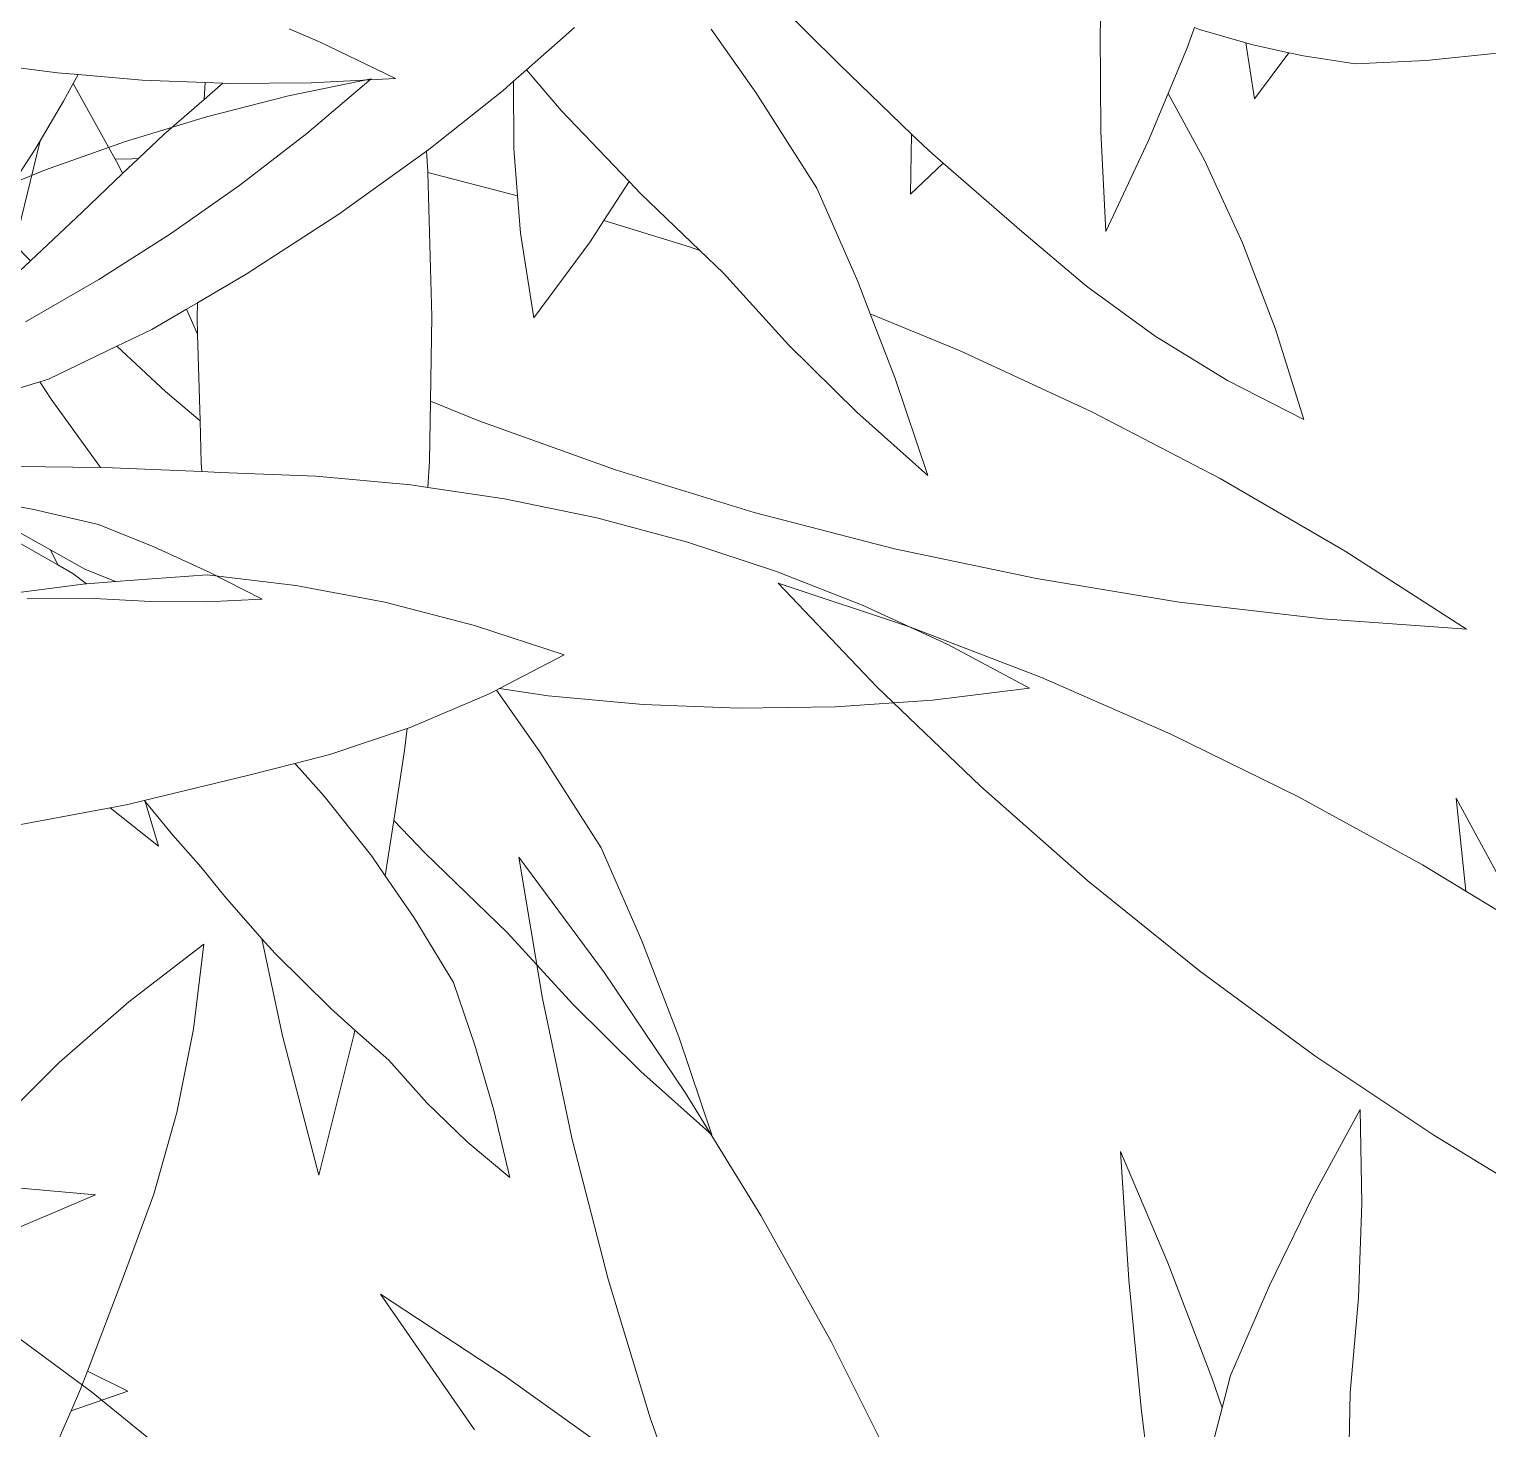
# Model space of a CAD drawing. Header units: millimetres. Extents: x 18 to 174501, y 22 to 24571.
# Drawn here: x 22442.6 to 22641.6, y 14295.8 to 14486.7 of the extents above; entities that cross this region are included whole.
import ezdxf

# ---------------------------------------------------------------- set-up
doc = ezdxf.new("R2010")
doc.units = ezdxf.units.MM
doc.header["$MEASUREMENT"] = 0
doc.layers.add('Edges', color=7, linetype='Continuous', lineweight=18)

# ---------------------------------------------------------------- blocks, each defined once
blk = doc.blocks.new('BAMBOOPLAN')
at = {"layer": 'Edges'}
for p, q in [((1.4223, 10.3662), (1.2809, 10.2823)), ((1.4223, 10.3662), (1.3385, 10.2248)), ((1.2809, 10.2823), (1.1432, 10.1918)), ((1.3385, 10.2248), (1.2481, 10.087)), ((1.1432, 10.1918), (1.0095, 10.0949)), ((1.0095, 10.0949), (0.8802, 9.9919)), ((1.2481, 10.087), (1.1513, 9.9532)), ((0.8802, 9.9919), (0.7556, 9.883)), ((1.1513, 9.9532), (1.0484, 9.8238)), ((1.0484, 9.8238), (0.9397, 9.6991)), ((3.8795, 9.7316), (4.0924, 9.5366)), ((3.8795, 9.7316), (3.9569, 9.566)), ((2.4932, 9.696), (2.7655, 9.6992)), ((2.7655, 9.6992), (3.039, 9.6898)), ((2.4932, 9.696), (2.7415, 9.5679)), ((3.039, 9.6898), (3.313, 9.668)), ((3.313, 9.668), (3.5869, 9.6337)), ((3.5869, 9.6337), (3.8599, 9.587)), ((3.8599, 9.587), (3.9569, 9.566)), ((2.7415, 9.5679), (2.9953, 9.4506)), ((3.9569, 9.566), (4.0924, 9.5366)), ((2.9953, 9.4506), (3.254, 9.3446)), ((1.0746, 9.3583), (0.9466, 9.3391)), ((1.2034, 9.3718), (1.0746, 9.3583)), ((1.3194, 9.3659), (1.2034, 9.3718)), ((1.436, 9.3548), (1.3194, 9.3659)), ((1.5527, 9.3384), (1.436, 9.3548)), ((1.5527, 9.3384), (1.452, 9.2982)), ((3.254, 9.3446), (3.5168, 9.25)), ((1.452, 9.2982), (1.3485, 9.2631)), ((1.3485, 9.2631), (1.2424, 9.2332)), ((3.5168, 9.25), (3.7833, 9.1671)), ((1.2424, 9.2332), (1.1192, 9.1895)), ((3.7833, 9.1671), (4.0526, 9.0962)), ((3.901, 9.0969), (3.869, 8.9061)), ((3.901, 9.0969), (3.9636, 8.9247)), ((4.0526, 9.0962), (4.2113, 9.0618)), ((2.1897, 9.0267), (2.421, 8.868)), ((2.1897, 9.0267), (2.3231, 8.7809)), ((3.869, 8.9061), (3.8456, 8.7149)), ((3.9636, 8.9247), (4.0175, 8.7484)), ((2.421, 8.868), (2.6459, 8.699)), ((3.4857, 8.867), (3.5828, 8.6356)), ((3.4857, 8.867), (3.6439, 8.6916)), ((2.3231, 8.7809), (2.4676, 8.5403)), ((4.0175, 8.7484), (4.0627, 8.5686)), ((3.8456, 8.7149), (3.8309, 8.5238)), ((2.6459, 8.699), (2.8638, 8.52)), ((3.6439, 8.6916), (3.798, 8.5079)), ((1.6644, 8.6657), (1.5629, 8.512)), ((1.6644, 8.6657), (1.6992, 8.5026)), ((3.5828, 8.6356), (3.687, 8.407)), ((4.0627, 8.5686), (4.1301, 8.3587)), ((2.4676, 8.5403), (2.6228, 8.3055)), ((1.5629, 8.512), (1.473, 8.3555)), ((2.8638, 8.52), (3.0743, 8.3315)), ((3.798, 8.5079), (3.8361, 8.4592)), ((3.8309, 8.5238), (3.8361, 8.4592)), ((1.6992, 8.5026), (1.7214, 8.3383)), ((3.8361, 8.4592), (3.848, 8.3089)), ((3.687, 8.407), (3.7978, 8.1818)), ((1.473, 8.3555), (1.3952, 8.1964)), ((1.7214, 8.3383), (1.7309, 8.1733)), ((2.6228, 8.3055), (2.7883, 8.077)), ((3.0743, 8.3315), (3.2767, 8.134)), ((1.7309, 8.1733), (1.7278, 8.0078)), ((1.6242, 8.135), (1.4345, 8.0876)), ((1.6242, 8.135), (1.4801, 8.0048)), ((2.2127, 8.1332), (2.4921, 8.0622)), ((2.2127, 8.1332), (2.4724, 7.943)), ((2.4921, 8.0622), (2.7733, 7.9789)), ((2.7883, 8.077), (2.8998, 7.9362)), ((1.7278, 8.0078), (1.7214, 7.8051)), ((1.8086, 7.7938), (1.7163, 7.7215)), ((1.7214, 7.8051), (1.7202, 7.7677)), ((1.8086, 7.7938), (1.7214, 7.8051)), ((1.7202, 7.7677), (1.7163, 7.7215)), ((1.7163, 7.7215), (1.7002, 7.5281)), ((8.1946, -2.9494), (8.3208, -2.8913)), ((8.0654, -3.0008), (8.1946, -2.9494)), ((7.9653, -3.0193), (8.0654, -3.0008)), ((7.7458, -3.0783), (7.7466, -3.0363)), ((7.7466, -3.0363), (7.7569, -3.0365)), ((7.7569, -3.0365), (7.8508, -3.0318)), ((7.8508, -3.0318), (7.8624, -3.0312)), ((7.9027, -3.1295), (7.8508, -3.0318)), ((7.8624, -3.0312), (7.9364, -3.0227)), ((7.9027, -3.1295), (7.9364, -3.0227)), ((7.9364, -3.0227), (7.9653, -3.0193)), ((7.5755, -3.1045), (7.5626, -3.0618)), ((7.7398, -3.1748), (7.7458, -3.0783)), ((7.6402, -3.2883), (7.5755, -3.1045)), ((7.7336, -3.2739), (7.7398, -3.1748)), ((7.8494, -3.2746), (7.7398, -3.1748)), ((7.1168, -3.3307), (6.8658, -3.2095)), ((7.7128, -3.4684), (7.6402, -3.2883)), ((7.7128, -3.4684), (7.7336, -3.2739)), ((7.9718, -3.4025), (7.8494, -3.2746)), ((6.9791, -3.4353), (6.8565, -3.3467)), ((7.2928, -3.4125), (7.1168, -3.3307)), ((7.3289, -3.5239), (7.2928, -3.4125)), ((7.3349, -3.432), (7.2928, -3.4125)), ((8.0879, -3.5407), (7.9718, -3.4025)), ((6.6038, -3.4303), (6.5421, -3.5394)), ((7.1526, -3.5727), (6.9791, -3.4353)), ((7.3696, -3.446), (7.3349, -3.432)), ((7.3289, -3.5239), (7.3696, -3.446)), ((7.5577, -3.5218), (7.3696, -3.446)), ((7.712, -3.5818), (7.5577, -3.5218)), ((6.5421, -3.5394), (6.5256, -3.5684)), ((6.6327, -3.5924), (6.5421, -3.5394)), ((8.1972, -3.689), (8.0879, -3.5407)), ((6.5256, -3.5684), (6.5122, -3.592)), ((6.5688, -3.6921), (6.5256, -3.5684)), ((7.2874, -3.7186), (7.1526, -3.5727)), ((7.8702, -3.6297), (7.712, -3.5818)), ((6.5122, -3.592), (6.4129, -3.7478)), ((6.8025, -3.6798), (6.6327, -3.5924)), ((6.1428, -3.6194), (6.0786, -3.6149)), ((6.3061, -3.6384), (6.1428, -3.6194)), ((6.3061, -3.6384), (6.1537, -3.7001)), ((8.0321, -3.6655), (7.8702, -3.6297)), ((8.1972, -3.689), (8.0321, -3.6655)), ((6.6058, -3.7767), (6.5688, -3.6921)), ((6.7808, -3.7677), (6.8025, -3.6798)), ((6.8317, -3.6949), (6.8025, -3.6798)), ((6.9768, -3.762), (6.8317, -3.6949)), ((6.1537, -3.7001), (5.9983, -3.7548)), ((7.3309, -3.7702), (7.2874, -3.7186)), ((6.4094, -3.7528), (6.288, -3.9242)), ((6.4129, -3.7478), (6.4094, -3.7528)), ((6.4249, -3.7889), (6.4094, -3.7528)), ((5.9583, -3.7669), (5.8402, -3.8025)), ((5.9912, -3.757), (5.9583, -3.7669)), ((5.967, -3.7987), (5.9583, -3.7669)), ((5.9912, -3.757), (5.967, -3.7987)), ((5.9983, -3.7548), (5.9912, -3.757)), ((6.6058, -3.7767), (6.4257, -3.791)), ((6.6353, -3.844), (6.6058, -3.7767)), ((6.7689, -3.8155), (6.7808, -3.7677)), ((6.9551, -3.7618), (6.7808, -3.7677)), ((6.9768, -3.762), (6.9551, -3.7618)), ((7.0345, -3.7887), (6.9768, -3.762)), ((7.5205, -3.7809), (7.3309, -3.7702)), ((7.4165, -3.8715), (7.3309, -3.7702)), ((7.8016, -3.8096), (7.5205, -3.7809)), ((5.8402, -3.8025), (5.7188, -3.8332)), ((5.967, -3.7987), (5.9151, -3.8883)), ((6.4257, -3.791), (6.4249, -3.7889)), ((6.5246, -4.0537), (6.4257, -3.791)), ((7.2, -3.8791), (7.0345, -3.7887)), ((8.0807, -3.851), (7.8016, -3.8096)), ((5.7188, -3.8332), (5.68, -3.8431)), ((5.7155, -3.8524), (5.7188, -3.8332)), ((6.7136, -3.9912), (6.7689, -3.8155)), ((5.68, -3.8431), (5.5179, -3.8763)), ((5.7089, -3.8916), (5.7155, -3.8524)), ((5.8405, -3.9653), (5.7155, -3.8524)), ((6.7136, -3.9912), (6.6353, -3.844)), ((8.3572, -3.905), (8.0807, -3.851)), ((5.6908, -3.9794), (5.7089, -3.8916)), ((5.9151, -3.8883), (5.8835, -3.9492)), ((7.3685, -3.9599), (7.2, -3.8791)), ((7.5396, -4.0311), (7.4165, -3.8715)), ((6.288, -3.9242), (6.1557, -4.0938)), ((8.6304, -3.9715), (8.3572, -3.905)), ((5.8835, -3.9492), (5.8636, -3.9874)), ((5.8835, -3.9492), (5.8723, -3.9541)), ((5.687, -3.998), (5.6908, -3.9794)), ((5.7105, -4.1873), (5.6908, -3.9794)), ((5.8723, -3.9541), (5.8405, -3.9653)), ((5.8486, -3.9726), (5.8405, -3.9653)), ((5.8636, -3.9874), (5.8486, -3.9726)), ((7.5396, -4.0311), (7.3685, -3.9599)), ((8.6304, -3.9715), (8.3588, -4.0441)), ((5.6328, -4.214), (5.687, -3.998)), ((5.8636, -3.9874), (5.8134, -4.0839)), ((6.5757, -4.2106), (6.5246, -4.0537)), ((8.3588, -4.0441), (8.0837, -4.1045)), ((5.8134, -4.0839), (5.7491, -4.2066)), ((6.1557, -4.0938), (6.0837, -4.1777)), ((8.0837, -4.1045), (7.8055, -4.1523)), ((7.8055, -4.1523), (7.5251, -4.1874)), ((6.0837, -4.1777), (6.0679, -4.1962)), ((6.0927, -4.2053), (6.0837, -4.1777)), ((5.7491, -4.2066), (5.7105, -4.1873)), ((5.7491, -4.2066), (5.7153, -4.2711)), ((6.0679, -4.1962), (6.0165, -4.2561)), ((6.104, -4.2352), (6.0679, -4.1962)), ((6.104, -4.2352), (6.0927, -4.2053)), ((7.5251, -4.1874), (7.2432, -4.2098)), ((6.1636, -4.3936), (6.104, -4.2352)), ((6.6774, -4.2163), (6.5757, -4.2106)), ((6.6123, -4.3227), (6.5757, -4.2106)), ((6.9604, -4.2195), (6.6774, -4.2163)), ((7.2432, -4.2098), (6.9604, -4.2195)), ((6.0165, -4.2561), (5.963, -4.3091)), ((5.963, -4.3091), (5.8578, -4.4132)), ((6.0816, -4.3616), (5.963, -4.3091)), ((6.6257, -4.3713), (6.6123, -4.3227)), ((6.957, -4.3201), (6.7747, -4.3436)), ((7.1396, -4.3069), (6.957, -4.3201)), ((7.3219, -4.3042), (7.1396, -4.3069)), ((7.5034, -4.3119), (7.3219, -4.3042)), ((7.6839, -4.33), (7.5034, -4.3119)), ((6.7747, -4.3436), (6.6257, -4.3713)), ((7.8627, -4.3585), (7.6839, -4.33)), ((6.1636, -4.3936), (6.0816, -4.3616)), ((6.5931, -4.3774), (6.4125, -4.4215)), ((6.6257, -4.3713), (6.5931, -4.3774)), ((7.8627, -4.3585), (7.6911, -4.4421)), ((6.1924, -4.4701), (6.1636, -4.3936)), ((5.8435, -4.4236), (5.7465, -4.4942)), ((5.8578, -4.4132), (5.8435, -4.4236)), ((5.8754, -4.4483), (5.8435, -4.4236)), ((6.4125, -4.4215), (6.2336, -4.4757)), ((6.01, -4.543), (5.8754, -4.4483)), ((7.6911, -4.4421), (7.5166, -4.5162)), ((6.1992, -4.4859), (6.0322, -4.5358)), ((6.1992, -4.4859), (6.1924, -4.4701)), ((6.2336, -4.4757), (6.1992, -4.4859)), ((7.5166, -4.5162), (7.3397, -4.5803)), ((6.01, -4.543), (5.8564, -4.5935)), ((6.0322, -4.5358), (6.01, -4.543)), ((6.7998, -4.596), (6.6198, -4.6103)), ((6.9839, -4.593), (6.7998, -4.596)), ((6.9839, -4.593), (6.8857, -4.6962)), ((7.3397, -4.5803), (7.1607, -4.6345)), ((6.4446, -4.6358), (6.2745, -4.6726)), ((6.6198, -4.6103), (6.4446, -4.6358)), ((7.1607, -4.6345), (6.9802, -4.6786)), ((6.2745, -4.6726), (6.11, -4.7437)), ((6.9802, -4.6786), (6.8857, -4.6962)), ((5.97, -4.7264), (5.8637, -4.7074)), ((6.869, -4.7138), (6.7459, -4.8248)), ((6.881, -4.7011), (6.869, -4.7138)), ((6.8857, -4.6962), (6.881, -4.7011)), ((7.0007, -4.7875), (6.881, -4.7011)), ((5.993, -4.7497), (5.8909, -4.7302)), ((5.993, -4.7497), (5.97, -4.7264)), ((6.0454, -4.74), (5.97, -4.7264)), ((6.0261, -4.756), (5.993, -4.7497)), ((6.11, -4.7437), (6.0454, -4.74)), ((6.11, -4.7437), (6.0581, -4.7661)), ((6.0562, -4.7669), (5.8999, -4.8446)), ((6.0581, -4.7661), (6.0261, -4.756)), ((6.0581, -4.7661), (6.0562, -4.7669)), ((7.1742, -4.9249), (7.0007, -4.7875)), ((6.7409, -4.8288), (6.6151, -4.9259)), ((6.7459, -4.8248), (6.7409, -4.8288)), ((6.7505, -4.8709), (6.7409, -4.8288)), ((6.775, -5.0068), (6.7505, -4.8709)), ((6.6151, -4.9259), (6.5563, -4.9646)), ((7.309, -5.0708), (7.1742, -4.9249)), ((6.5563, -4.9646), (6.4768, -5.0168)), ((6.5682, -4.9706), (6.5563, -4.9646)), ((6.6313, -5.0062), (6.5682, -4.9706)), ((6.4768, -5.0168), (6.3022, -5.1284)), ((6.7571, -5.0862), (6.6313, -5.0062)), ((6.8533, -5.0471), (6.775, -5.0068)), ((6.7944, -5.1139), (6.775, -5.0068)), ((7.056, -5.141), (6.8533, -5.0471)), ((6.7944, -5.1139), (6.7571, -5.0862)), ((7.438, -5.2238), (7.309, -5.0708)), ((6.8745, -5.1733), (6.7944, -5.1139)), ((6.2744, -5.1462), (6.2438, -5.1636)), ((6.3022, -5.1284), (6.2744, -5.1462)), ((6.3049, -5.13), (6.3022, -5.1284)), ((6.3575, -5.2035), (6.3049, -5.13)), ((6.3769, -5.1745), (6.3049, -5.13)), ((7.2215, -5.2313), (7.056, -5.141)), ((6.2438, -5.1636), (6.0653, -5.265)), ((6.3575, -5.2035), (6.2438, -5.1636)), ((6.4488, -5.2145), (6.3769, -5.1745)), ((6.9877, -5.267), (6.8745, -5.1733)), ((6.5117, -5.2545), (6.4488, -5.2145)), ((7.39, -5.3121), (7.2215, -5.2313)), ((7.5611, -5.3833), (7.438, -5.2238)), ((6.6072, -5.3085), (6.5117, -5.2545)), ((7.0672, -5.3689), (6.9877, -5.267)), ((6.7068, -5.4739), (6.6072, -5.3085)), ((6.6409, -5.3275), (6.6072, -5.3085)), ((7.5611, -5.3833), (7.39, -5.3121)), ((6.7781, -5.393), (6.6409, -5.3275)), ((7.1433, -5.4769), (7.0672, -5.3689)), ((6.8367, -5.4175), (6.7781, -5.393)), ((6.8381, -5.4278), (6.8367, -5.4175)), ((6.9179, -5.4514), (6.8367, -5.4175)), ((6.8626, -5.7078), (6.8381, -5.4278)), ((7.0153, -5.5057), (6.9179, -5.4514)), ((6.8626, -5.7078), (6.7068, -5.4739)), ((7.2157, -5.5908), (7.1433, -5.4769)), ((7.1146, -5.5522), (7.0153, -5.5057)), ((7.2157, -5.5908), (7.1146, -5.5522)), ((6.5807, -6.2515), (6.3107, -6.1668)), ((6.8465, -6.3483), (6.5807, -6.2515))]:
    blk.add_line(p, q, dxfattribs=at)

msp = doc.modelspace()

# ---------------------------------------------------------------- block references
at = {"xscale": 69.97983938875464, "yscale": 69.97983938875464, "zscale": 69.97983938875464, "rotation": 340.9588725647666}
for p in [(22158.48, 14864.64), (22158.48, 13826.65)]:
    msp.add_blockref('BAMBOOPLAN', p, dxfattribs=at)

doc.saveas('drawing.dxf')
